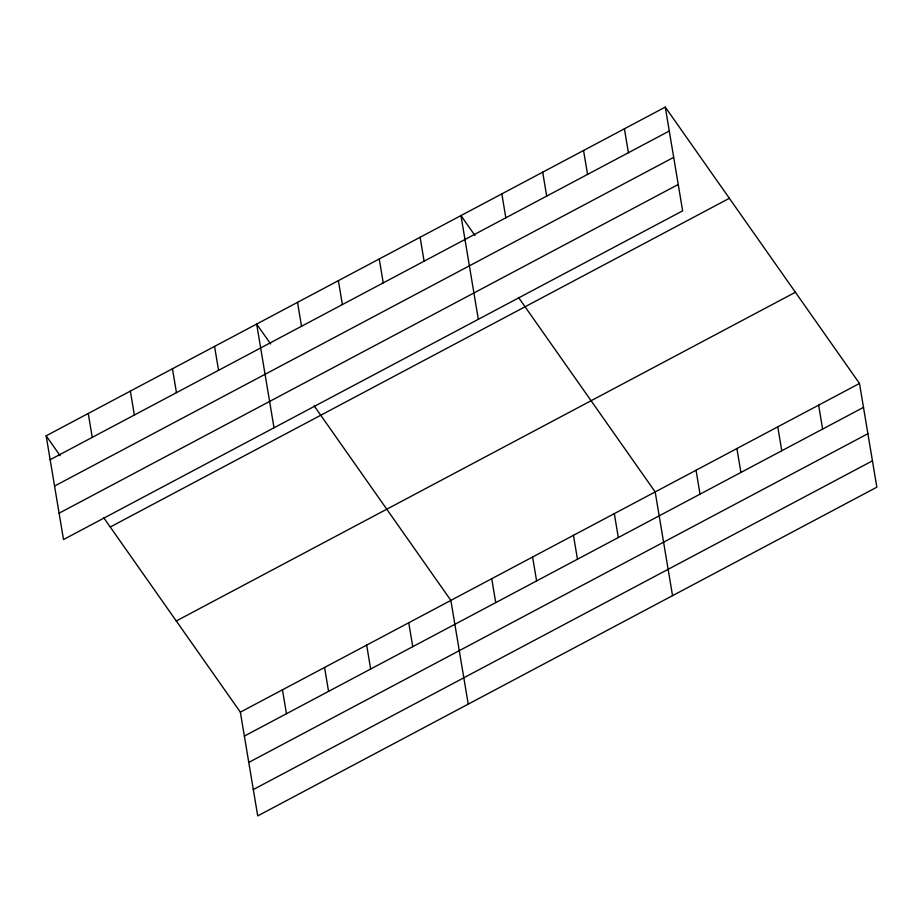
<?xml version="1.0" encoding="UTF-8"?>
<svg xmlns="http://www.w3.org/2000/svg" width="923" height="923" viewBox="0 0 923 923"><rect width="100%" height="100%" fill="white"/><g stroke="black" fill="none" stroke-linecap="round" stroke-linejoin="round"><path stroke-width="1.38" d="M665.275 107.103L682.639 210.836L63.514 539.54L46.15 435.818L665.275 107.103L859.486 383.46L876.85 487.182L257.725 815.897L240.361 712.164L103.664 517.653M50.154 459.723L669.279 131.02M54.561 486.063L673.686 157.36M59.095 513.2L678.232 184.496M110.241 527.01L729.366 198.295M176.27 620.971L795.395 292.256M240.361 712.164L859.486 383.46M244.364 736.081L863.49 407.366M248.772 762.421L867.897 433.706M253.317 789.557L872.443 460.842M474.93 235.457L460.969 215.578L478.322 319.312M518.484 297.425L655.18 491.924L672.544 595.658M270.624 343.933L256.652 324.054L274.016 427.787M314.166 405.889L450.862 600.4L468.226 704.134M46.15 435.818L60.122 455.685M818.632 405.151L822.635 429.057M777.766 426.841L781.769 450.759M736.9 448.543L740.904 472.449M696.046 470.234L700.038 494.151M624.41 128.793L628.413 152.71M583.555 150.495L587.559 174.401M614.314 513.626L618.318 537.532M542.689 172.186L546.693 196.103M573.46 535.317L577.452 559.234M501.824 193.888L505.827 217.793M532.594 557.019L536.598 580.925M491.728 578.709L495.732 602.615M420.103 237.269L424.107 261.186M379.238 258.971L383.241 282.876M408.762 622.76L412.766 646.665M338.383 280.661L342.375 304.578M366.662 645.108L370.665 669.025M297.518 302.352L301.521 326.269M324.561 667.456L328.565 691.373M282.461 689.816L286.465 713.721M214.551 346.402L218.555 370.319M172.451 368.762L176.455 392.667M130.351 391.11L134.354 415.015M88.25 413.458L92.254 437.375"/></g></svg>
